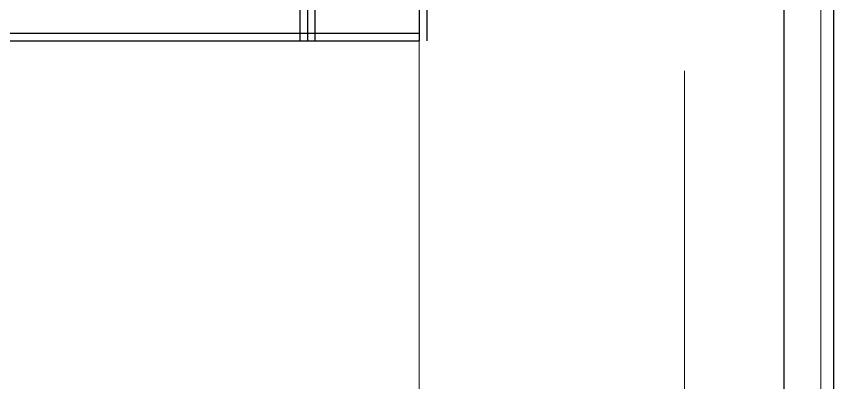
# Model space of a CAD drawing. Header units: millimetres. Extents: x 1188965 to 1321470, y -239044 to -56672.
# Drawn here: x 1305356 to 1310288, y -158098 to -155889 of the extents above; entities that cross this region are included whole.
import ezdxf

# ---------------------------------------------------------------- set-up
doc = ezdxf.new("R2010")
doc.units = ezdxf.units.MM
doc.linetypes.add('IDA - Grid Line', pattern=[3500, 2000, -500, 500, -500])
for name, color, linetype in [('000_CTCI_CR', 170, 'Continuous'), ('000_CTCI_CSA', 7, 'Continuous'), ('MOVING', 21, 'Continuous')]:
    doc.layers.add(name, color=color, linetype=linetype)
doc.layers.add('A-_ANOTGRID_E', color=7, linetype='Continuous', lineweight=9)

# ---------------------------------------------------------------- blocks, each defined once
blk = doc.blocks.new('CTCI_Building shape and Grid line')
at = {"layer": '000_CTCI_CSA', "color": 252}
for p, q in [((1040123.2, -82349.5), (1117523.2, -82349.5)), ((1040423.2, -82649.5), (1117223.2, -82649.5))]:
    blk.add_line(p, q, dxfattribs=at)
at = {"layer": 'A-_ANOTGRID_E', "color": 252, "linetype": 'IDA - Grid Line'}
blk.add_line((1129987.2, -83249.5), (1030978.1, -83249.5), dxfattribs=at)

msp = doc.modelspace()

# ---------------------------------------------------------------- linework, layer by layer
at = {"layer": '000_CTCI_CR', "color": 3}
for p, q in [((1307066.946, -153341.204), (1307066.946, -156036.204)), ((1307112.446, -153341.204), (1307112.446, -156036.204)), ((1307157.946, -153341.204), (1307157.946, -156036.204)), ((1307787.946, -153341.204), (1307787.946, -156036.204)), ((1307833.446, -153341.204), (1307833.446, -156036.204)), ((1298489.9, -155990.704), (1307787.946, -155990.704)), ((1298444.4, -156036.204), (1307787.946, -156036.204))]:
    msp.add_line(p, q, dxfattribs=at)
at = {"layer": 'MOVING', "color": 5, "lineweight": 13}
msp.add_lwpolyline([(1307787.946, -138704.441), (1307787.946, -162204.441), (1310211.137, -162204.441), (1310211.137, -138704.441)], close=True, dxfattribs=at)

# ---------------------------------------------------------------- block references
at = {"layer": '000_CTCI_CSA', "color": 252, "rotation": 270}
msp.add_blockref('CTCI_Building shape and Grid line', (1392637.874, 915768.736), dxfattribs=at)

doc.saveas('drawing.dxf')
